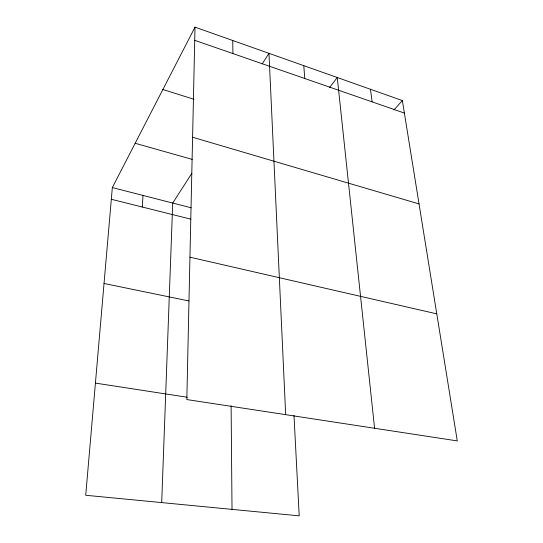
<?xml version="1.0" encoding="UTF-8"?>
<svg xmlns="http://www.w3.org/2000/svg" width="543" height="543" viewBox="0 0 543 543"><rect width="100%" height="100%" fill="white"/><g stroke="black" fill="none" stroke-linecap="round" stroke-linejoin="round"><path stroke-width="0.81" d="M195.012 27.15L186.819 399.553L457.281 440.909L402.363 100.57L195.012 27.15L112.333 187.579L85.719 495.27L299.207 515.85L293.987 415.375M161.692 502.594L172.722 203.055L191.862 173.271M142.293 207.032L143.006 195.439M262.194 63.877L268.968 53.336L285.679 414.669M329.547 87.545L337.257 77.52L374.582 428.264M393.974 109.896L402.363 100.57M95.419 383.1L187.321 397.266M104.039 283.473L188.849 300.944M189.955 257.185L436.782 313.861M111.322 199.281L190.871 219.182M112.333 187.579L191.122 207.772M135.166 143.271L192.181 159.377M192.589 137.25L419.04 203.924M162.873 89.507L193.973 99.301M194.72 40.318L404.372 113.059M370.441 89.269L372.138 101.874M303.781 65.662L304.772 78.497M232.737 40.508L232.913 53.567M231.108 405.709L232.017 509.375"/></g></svg>
